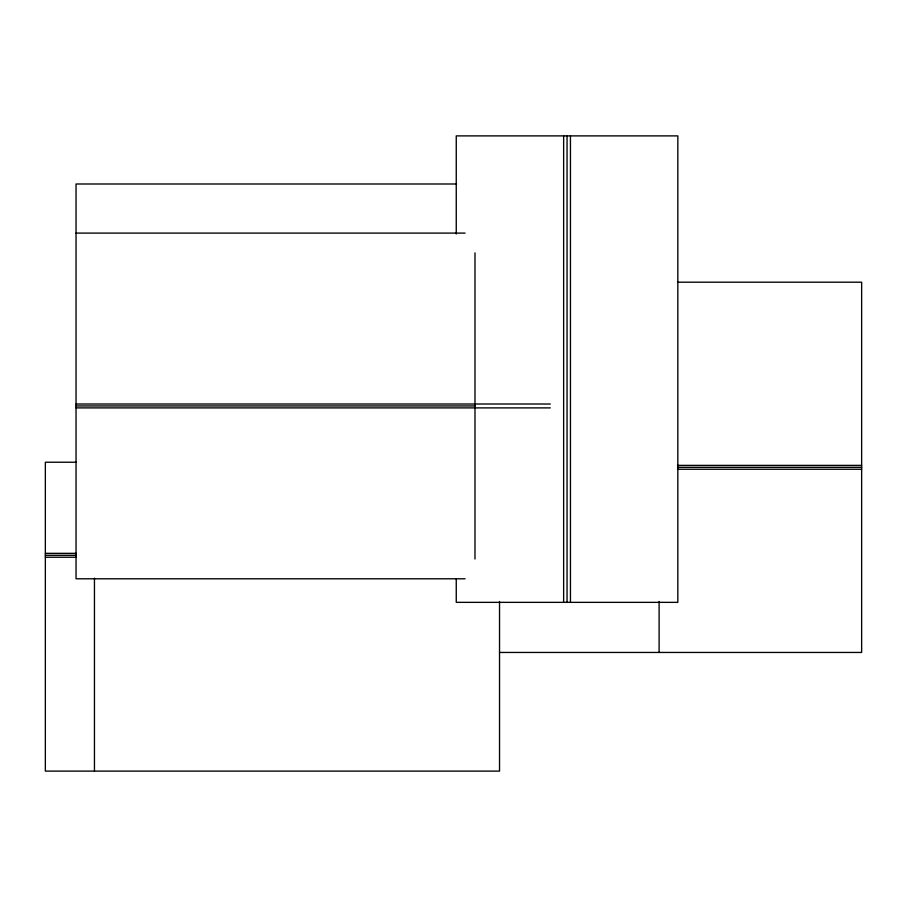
<?xml version="1.0" encoding="UTF-8"?>
<svg xmlns="http://www.w3.org/2000/svg" width="907" height="907" viewBox="0 0 907 907"><rect width="100%" height="100%" fill="white"/><g stroke="black" fill="none" stroke-linecap="round" stroke-linejoin="round"><path stroke-width="1.36" d="M456.595 183.996L76.041 183.996L76.041 578.791L465.076 578.791M76.041 233.099L465.076 233.099M677.518 282.202L861.65 282.202L861.65 652.45L499.485 652.45M76.041 404.012L550.311 404.012M76.041 405.951L474.985 405.951M76.041 407.889L550.311 407.889M76.211 462.23L45.35 462.23L45.35 771.109L499.53 771.109L499.53 601.488M677.518 465.382L861.65 465.382M677.518 467.32L861.65 467.32M677.518 469.259L861.65 469.259M45.35 553.349L76.211 553.349M45.35 555.299L76.313 555.299M45.35 557.238L76.211 557.238M659.106 601.454L659.106 652.45M570.446 135.891L570.446 602.35M567.045 135.891L567.045 602.35M563.644 135.891L563.644 602.35M474.985 252.872L474.985 559.018M456.255 234.017L456.255 135.891L677.835 135.891L677.835 602.35L456.255 602.35L456.255 578.745M94.453 578.224L94.453 771.109"/></g></svg>
